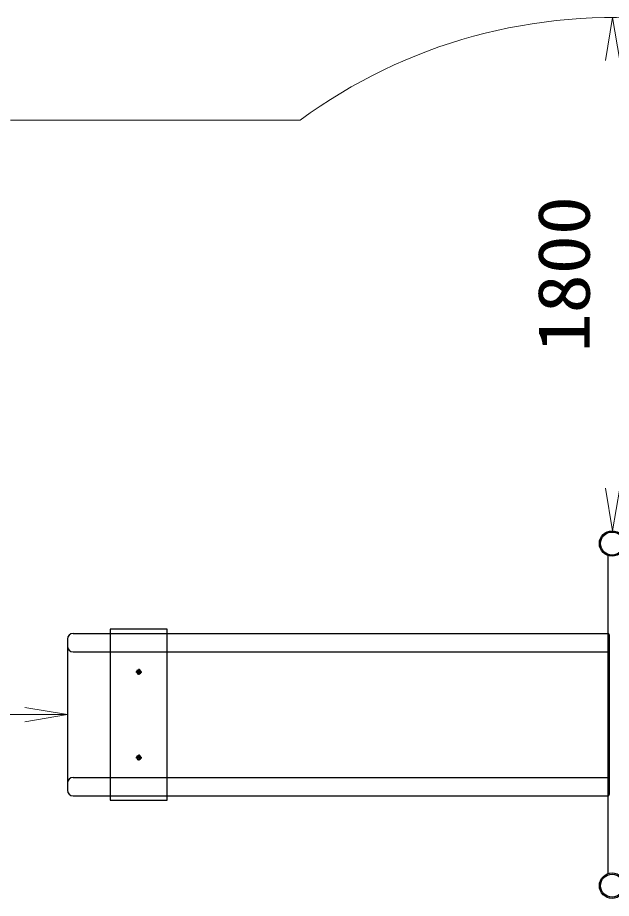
# Model space of a CAD drawing. Units: millimetres on the paper, enlarged 30 times, with parts at other scales. Extents: x 450 to 12150, y 450 to 8460.
# Drawn here: x 8975 to 9599, y 5930 to 6857 of the extents above; entities that cross this region are included whole.
import ezdxf
from ezdxf.enums import TextEntityAlignment as Align

# ---------------------------------------------------------------- set-up
doc = ezdxf.new("R2010")
doc.units = ezdxf.units.MM
doc.header["$LTSCALE"] = 30
for name, color, linetype, lineweight in [('D-STR', 1, 'Continuous', 13), ('D-STR-TXT', 7, 'Continuous', 13), ('D-STR\u3000構造物外形線', 1, 'Continuous', 25)]:
    doc.layers.add(name, color=color, linetype=linetype, lineweight=lineweight)
doc.styles.add('ＭＳ ゴシック', font='')
doc.styles.get('ＭＳ ゴシック').set_extended_font_data('MS Gothic')

# ---------------------------------------------------------------- blocks, each defined once
blk = doc.blocks.new('open_arrow')
at = {"color": 0, "linetype": 'Continuous', "lineweight": -2}
blk.add_lwpolyline([(7.5, 1.25), (0, 0), (7.5, -1.25)], dxfattribs=at)

msp = doc.modelspace()

# ---------------------------------------------------------------- linework, layer by layer
at = {"layer": 'D-STR'}
msp.add_line((8967.09, 6749.23), (9271.97, 6749.23), dxfattribs=at)
msp.add_arc((9600.21, 6303.73), 553.37, 84.20359, 126.38256, dxfattribs=at)
at = {"layer": 'D-STR-TXT'}
msp.add_line((8427.19, 6123.73), (9027.06, 6123.73), dxfattribs=at)
at = {"layer": 'D-STR\u3000構造物外形線'}
for p, q in [((9596.13, 5956.45), (9596.13, 6291)), ((9033.06, 6209.23), (9595.56, 6209.23)), ((9132.06, 6213.73), (9072.06, 6213.73)), ((9072.06, 6213.73), (9072.06, 6033.73)), ((9132.06, 6033.73), (9132.06, 6213.73)), ((9027.06, 6203.23), (9027.06, 6044.23)), ((9597.06, 6207.73), (9597.06, 6039.73)), ((9033.06, 6189.73), (9595.56, 6189.73)), ((9099, 6168.73), (9105.2, 6168.73)), ((9099.63, 6168.73), (9100.85, 6170.83)), ((9099.63, 6168.73), (9100.85, 6166.63)), ((9100.85, 6170.83), (9102.06, 6170.83)), ((9100.85, 6166.63), (9102.06, 6166.63)), ((9102.06, 6171.79), (9102.06, 6165.54)), ((9103.27, 6170.83), (9102.06, 6170.83)), ((9103.27, 6166.63), (9102.06, 6166.63)), ((9104.48, 6168.73), (9103.27, 6170.83)), ((9104.48, 6168.73), (9103.27, 6166.63)), ((9099.63, 6078.73), (9100.85, 6080.83)), ((9100.85, 6080.83), (9102.06, 6080.83)), ((9102.06, 6081.79), (9102.06, 6075.54)), ((9103.27, 6080.83), (9102.06, 6080.83)), ((9104.48, 6078.73), (9103.27, 6080.83)), ((9099, 6078.73), (9105.2, 6078.73)), ((9099.63, 6078.73), (9100.85, 6076.63)), ((9100.85, 6076.63), (9102.06, 6076.63)), ((9103.27, 6076.63), (9102.06, 6076.63)), ((9104.48, 6078.73), (9103.27, 6076.63)), ((9033.06, 6057.73), (9595.56, 6057.73)), ((9033.06, 6038.23), (9595.56, 6038.23)), ((9072.06, 6033.73), (9132.06, 6033.73))]:
    msp.add_line(p, q, dxfattribs=at)
for centre, radius in [((9600.21, 6303.73), 13.37), ((9600.21, 6303.73), 12.11), ((9102.06, 6168.73), 1.35), ((9102.06, 6168.73), 1.2), ((9102.06, 6078.73), 1.35), ((9102.06, 6078.73), 1.2), ((9600.21, 5943.73), 13.37), ((9600.21, 5943.73), 12.11)]:
    msp.add_circle(centre, radius, dxfattribs=at)
for centre, radius, start, end in [((9033.06, 6203.23), 6, 90, 180), ((9595.56, 6207.73), 1.5, 0, 90), ((9033.06, 6195.73), 6, 180, 270), ((9595.56, 6191.23), 1.5, 270, 0), ((9033.06, 6051.73), 6, 90, 180), ((9595.56, 6056.23), 1.5, 0, 90), ((9033.06, 6044.23), 6, 180, 270), ((9595.56, 6039.73), 1.5, 270, 0)]:
    msp.add_arc(centre, radius, start, end, dxfattribs=at)

# ---------------------------------------------------------------- block references
at = {"layer": 'D-STR-TXT', "xscale": 6, "yscale": 6}
for p, rotation in [((9600.67, 6857.09), 270), ((9600.67, 6317.08), 90), ((9027.06, 6123.73), 180)]:
    msp.add_blockref('open_arrow', p, dxfattribs=dict(at, rotation=rotation))

# ---------------------------------------------------------------- texts
at = {"layer": 'D-STR-TXT', "style": 'ＭＳ ゴシック', "width": 1.1}
msp.add_text('1800', height=54.99, rotation=90, dxfattribs=at).set_placement((9593.17, 6587.09), align=Align.BOTTOM_CENTER)

doc.saveas('drawing.dxf')
